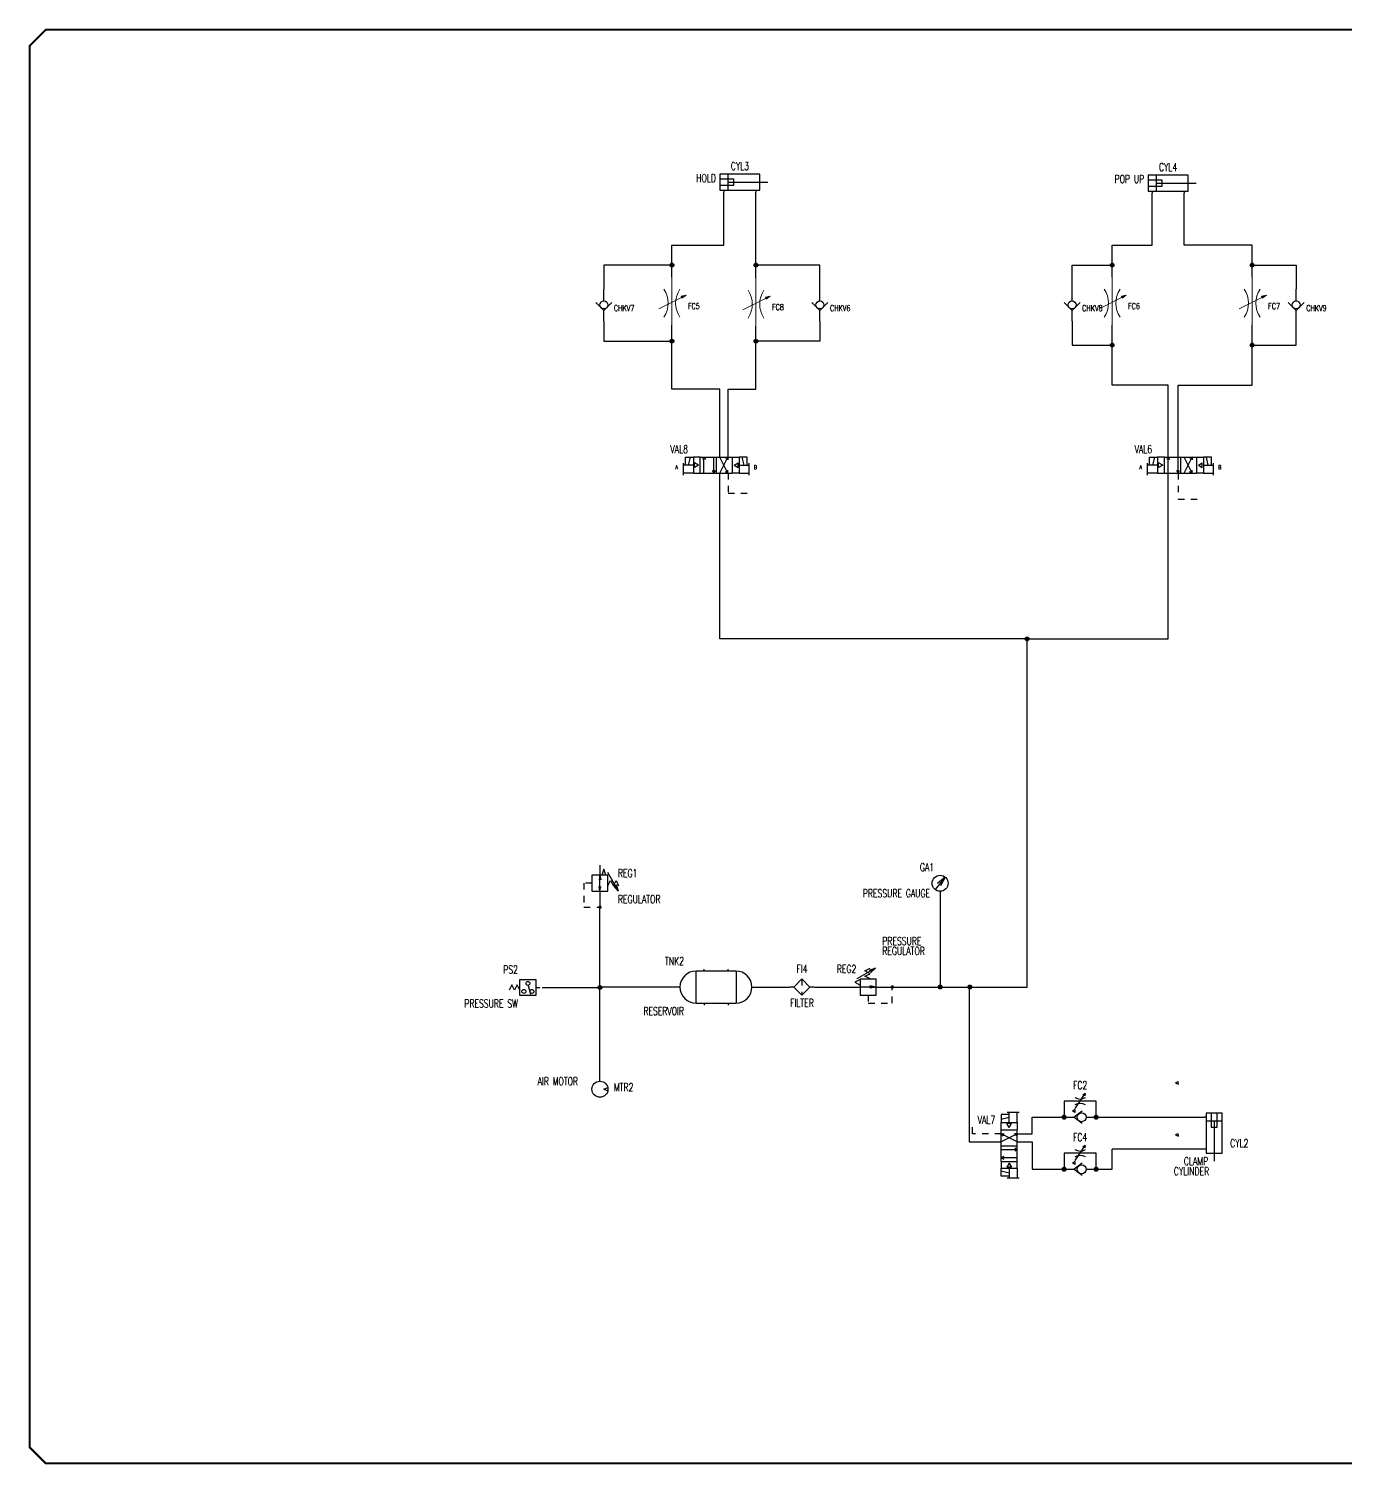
# Model space of a CAD drawing. Extents: x 0 to 33.5, y 0 to 22.4.
# Drawn here: x 0.02 to 20.58, y 0.02 to 22.44 of the extents above; entities that cross this region are included whole.
import ezdxf
from ezdxf.enums import TextEntityAlignment as Align

# ---------------------------------------------------------------- set-up
doc = ezdxf.new("R2010")
doc.units = 0
doc.header["$LTSCALE"] = 0.5
doc.header["$MEASUREMENT"] = 0
for name, pattern in [('DASHED', [0.1875, 0.125, -0.0625]), ('HIDDEN2', [0.1875, 0.125, -0.0625]), ('SOLID', [0])]:
    doc.linetypes.add(name, pattern=pattern)
for name, color, linetype in [('DESC', 150, 'Continuous'), ('Layer0_off', 52, 'SOLID'), ('RED_10_PNEU', 1, 'Continuous'), ('SYMS', 7, 'Continuous'), ('TAGS', 150, 'Continuous'), ('TERMS', 123, 'Continuous'), ('TITLE', 7, 'Continuous'), ('YELLOW_5_EXHAUST', 2, 'HIDDEN2')]:
    doc.layers.add(name, color=color, linetype=linetype)
doc.styles.add('ITALIC', font='ITALIC')
doc.styles.add('SIMPLEX', font='SIMPLEX')
doc.styles.add('WD', font='romans.shx')

# ---------------------------------------------------------------- blocks, each defined once
blk = doc.blocks.new('NO_NUM_acade_title')
at = {"layer": 'TITLE', "const_width": 0.0312}
blk.add_lwpolyline([(30.594, 0.281), (30.594, 22.177), (30.344, 22.427), (0.281, 22.427), (0.031, 22.177), (0.031, 0.281), (0.281, 0.031), (30.344, 0.031)], close=True, dxfattribs=at)
at = {"layer": 'TITLE', "color": 1, "style": 'ITALIC'}
for tag, height, p in [('TITLE#1', 0.125, (32.156, 3.406)), ('TITLE#2', 0.125, (32.156, 3.204)), ('TITLE#3', 0.125, (32.156, 3.001)), ('TITLE#4', 0.125, (32.156, 2.799)), ('DWG#', 0.2, (32.156, 0.826))]:
    blk.add_attdef(tag, text='', height=height, dxfattribs=at).set_placement(p, align=Align.CENTER)
at = {"layer": 'TITLE', "color": 1, "style": 'SIMPLEX'}
blk.add_attdef('CAD#', (30.826, 1.958), '', height=0.0938, rotation=90, dxfattribs=at)
at = {"layer": 'TITLE', "color": 1}
for tag, p, height, style in [('ENGINEER', (31.237, 1.958), 0.0938, 'ITALIC'), ('CHKDBY', (32.424, 1.958), 0.0938, 'ITALIC'), ('JOB#', (31.464, 1.644), 0.0938, 'SIMPLEX'), ('DRAWNBY', (32.494, 1.644), 0.0938, 'ITALIC'), ('SCALE', (31.353, 1.344), 0.0938, 'SIMPLEX'), ('DATE', (32.408, 1.344), 0.0938, 'SIMPLEX'), ('SHTS', (32.532, 0.25), 0.2, 'ITALIC')]:
    blk.add_attdef(tag, p, '', height=height, dxfattribs=dict(at, style=style))
at = {"layer": 'TITLE', "color": 1, "style": 'ITALIC'}
blk.add_attdef('SH#', text='', height=0.2, dxfattribs=at).set_placement((31.881, 0.25), align=Align.RIGHT)
at = {"layer": 'TITLE', "color": 7, "flags": 9}
blk.add_attdef('WD_TB', (31.219, 0.031), '', height=0.125, dxfattribs=at)
blk = doc.blocks.new('VMO1_MOT_UNIDIRECTION')
for p, q in [((0.062, -0.125), (0.121, -0.096)), ((0.121, -0.154), (0.062, -0.125))]:
    blk.add_line(p, q)
blk.add_circle((0, -0.125), 0.125)
at = {"style": 'WD', "width": 0.7}
for tag, p in [('INST', (0.219, 0.156)), ('LOC', (0.219, 0)), ('RATING1', (0.156, -0.344)), ('TAG1', (0.219, -0.156))]:
    blk.add_attdef(tag, p, '', height=0.125, dxfattribs=at)
for tag, height, p in [('DESC1', 0.125, (-0.344, -0.062)), ('TERM01', 0.0625, (-0.031, 0.031)), ('DESC2', 0.125, (-0.329, -0.219)), ('WDTAGALT', 0.125, (-0.329, -0.531)), ('DESC3', 0.125, (-0.329, -0.375)), ('TERM02', 0.0625, (-0.031, -0.343))]:
    blk.add_attdef(tag, text='', height=height, dxfattribs=at).set_placement(p, align=Align.RIGHT)
at = {"style": 'WD'}
for tag, p, height, flags in [('X2TERM01', (0, 0), 0.005, 1), ('WDTYPE', (0.062, 0.062), 0.01, 1), ('FAMILY', (-0.25, -0.094), 0.01, 9), ('X8TERM02', (0, -0.25), 0.005, 1)]:
    blk.add_attdef(tag, p, '', height=height, dxfattribs=dict(at, flags=flags))
at = {"linetype": 'Continuous', "style": 'WD', "flags": 9}
for tag, p in [('ASSYCODE', (-0.25, -0.188)), ('CAT', (-0.25, -0.125)), ('MFG', (-0.25, -0.156))]:
    blk.add_attdef(tag, p, '', height=0.01, dxfattribs=at)
at = {"style": 'WD'}
blk.add_attdef('XREF', (0.156, -0.438), '', height=0.0625, dxfattribs=at)
blk = doc.blocks.new('VVL1_AIR_PRESS_REG')
for p, q in [((0, 0), (0, -0.167)), ((-0.125, -0.156), (-0.125, -0.407)), ((0.125, -0.156), (-0.125, -0.156)), ((0, -0.156), (-0.015, -0.231)), ((0, -0.156), (0.015, -0.231)), ((0.102, -0.156), (0.018, -0.156)), ((0.062, -0.063), (0.031, -0.156)), ((0.094, -0.156), (0.062, -0.063)), ((0.125, -0.407), (0.125, -0.156)), ((-0.125, -0.407), (0.125, -0.407)), ((0, -0.407), (-0.015, -0.332)), ((0, -0.407), (0.015, -0.332)), ((0, -0.406), (0, -0.657)), ((0.125, -0.323), (0.167, -0.239)), ((0.167, -0.239), (0.209, -0.323)), ((0.209, -0.323), (0.251, -0.239)), ((0.292, -0.407), (0.224, -0.328)), ((0.251, -0.239), (0.292, -0.323)), ((0.292, -0.407), (0.259, -0.308))]:
    blk.add_line(p, q)
at = {"linetype": 'DASHED'}
for p, q in [((-0.251, -0.281), (-0.251, -0.657)), ((-0.125, -0.281), (-0.251, -0.281)), ((-0.251, -0.657), (0, -0.657))]:
    blk.add_line(p, q, dxfattribs=at)
for points in [[(0, -0.407), (0, -0.156), (0, -0.156)], [(0.292, -0.407), (0.125, -0.114), (0.125, -0.114)]]:
    blk.add_lwpolyline(points)
at = {"const_width": 0.0267}
blk.add_lwpolyline([(0, -0.644, 1), (0, -0.67, 1)], format="xyb", close=True, dxfattribs=at)
at = {"style": 'WD', "width": 0.7}
for tag, p in [('INST', (0.281, 0.125)), ('LOC', (0.281, -0.031)), ('TAG1', (0.281, -0.188)), ('DESC1', (0.281, -0.594)), ('DESC2', (0.281, -0.75)), ('DESC3', (0.281, -0.906)), ('WDTAGALT', (0.281, -1.062))]:
    blk.add_attdef(tag, p, '', height=0.125, dxfattribs=at)
for tag, height, p in [('TERM01', 0.0625, (-0.024, 0)), ('RATING1', 0.125, (-0.194, -0.188)), ('TERM02', 0.0625, (-0.031, -0.781))]:
    blk.add_attdef(tag, text='', height=height, dxfattribs=at).set_placement(p, align=Align.RIGHT)
at = {"style": 'WD'}
for tag, p, height, flags in [('X2TERM01', (0, 0), 0.005, 1), ('WDTYPE', (0.062, 0.062), 0.01, 1), ('FAMILY', (-0.188, -0.469), 0.01, 9), ('X8TERM02', (0, -0.656), 0.005, 1)]:
    blk.add_attdef(tag, p, '', height=height, dxfattribs=dict(at, flags=flags))
blk.add_attdef('XREF', text='', height=0.0625, dxfattribs=at).set_placement((-0.344, -0.438), align=Align.RIGHT)
at = {"linetype": 'Continuous', "style": 'WD', "flags": 9}
for tag, p in [('ASSYCODE', (-0.188, -0.562)), ('CAT', (-0.188, -0.5)), ('MFG', (-0.188, -0.531))]:
    blk.add_attdef(tag, p, '', height=0.01, dxfattribs=at)
blk = doc.blocks.new('VTK1_AIR_TNK')
for p, q in [((0.874, 0.25), (0.25, 0.25)), ((0.25, -0.25), (0.25, 0.25)), ((0.375, 0.25), (0.375, 0.281)), ((0.75, 0.25), (0.75, 0.281)), ((0.875, 0.25), (0.875, -0.25)), ((0, 0), (-0.031, 0)), ((1.125, 0), (1.156, 0)), ((0.25, -0.25), (0.874, -0.25)), ((0.375, -0.25), (0.375, -0.281)), ((0.75, -0.25), (0.75, -0.281))]:
    blk.add_line(p, q)
for centre, start, end in [((0.25, 0), 90, 270), ((0.874, 0), 270, 90)]:
    blk.add_arc(centre, 0.25, start, end)
at = {"style": 'WD', "width": 0.7}
for tag, height, p in [('INST', 0.125, (0.062, 0.656)), ('TAG1', 0.125, (0.062, 0.344)), ('LOC', 0.125, (0.062, 0.5)), ('TERM04', 0.0625, (-0.063, 0.031)), ('DESC1', 0.125, (0.062, -0.438)), ('DESC2', 0.125, (0.077, -0.594)), ('DESC3', 0.125, (0.077, -0.75)), ('WDTAGALT', 0.125, (0.077, -0.906))]:
    blk.add_attdef(tag, text='', height=height, dxfattribs=at).set_placement(p, align=Align.RIGHT)
at = {"style": 'WD'}
for tag, p, height, flags in [('X2TERM05', (0.375, 0.281), 0.005, 1), ('X2TERM06', (0.75, 0.281), 0.005, 1), ('X4TERM04', (-0.031, 0), 0.005, 1), ('WDTYPE', (0.062, 0.062), 0.01, 1), ('X1TERM01', (1.156, 0), 0.005, 1), ('FAMILY', (1.138, -0.138), 0.01, 9), ('X8TERM03', (0.375, -0.281), 0.005, 1), ('X8TERM02', (0.75, -0.281), 0.005, 1)]:
    blk.add_attdef(tag, p, '', height=height, dxfattribs=dict(at, flags=flags))
at = {"style": 'WD', "width": 0.7}
for tag, p, height in [('TERM05', (0.406, 0.312), 0.0625), ('TERM06', (0.781, 0.312), 0.0625), ('RATING1', (1.125, 0.219), 0.125), ('TERM01', (1.188, 0.031), 0.0625), ('TERM03', (0.406, -0.375), 0.0625), ('TERM02', (0.781, -0.375), 0.0625)]:
    blk.add_attdef(tag, p, '', height=height, dxfattribs=at)
at = {"linetype": 'Continuous', "style": 'WD', "flags": 9}
for tag, p in [('ASSYCODE', (1.163, -0.219)), ('MFG', (1.161, -0.201)), ('CAT', (1.163, -0.182))]:
    blk.add_attdef(tag, text='', height=0.01, dxfattribs=at).set_placement(p, align=Align.CENTER)
at = {"style": 'WD'}
blk.add_attdef('XREF', (1.125, -0.312), '', height=0.0625, dxfattribs=at)
blk = doc.blocks.new('VVL1_PRESS_SW')
for p, q in [((-0.126, 0.031), (0.125, 0.031)), ((-0.126, -0.219), (-0.126, 0.031)), ((0.125, 0.031), (0.125, -0.219)), ((-0.251, -0.052), (-0.293, -0.135)), ((-0.209, -0.135), (-0.251, -0.052)), ((-0.167, -0.052), (-0.209, -0.135)), ((-0.126, -0.135), (-0.167, -0.052)), ((0.125, -0.219), (-0.126, -0.219)), ((0.005, -0.061), (0.04, -0.198)), ((0.125, -0.094), (0.188, -0.094)), ((0.222, -0.094), (0.282, -0.094))]:
    blk.add_line(p, q)
for centre in [(0, -0.031), (-0.063, -0.156), (0.063, -0.156)]:
    blk.add_circle(centre, 0.0314)
at = {"style": 'WD', "width": 0.7}
for tag, height, p in [('INST', 0.125, (-0.156, 0.438)), ('TAG1', 0.125, (-0.156, 0.125)), ('LOC', 0.125, (-0.156, 0.281)), ('TERM05', 0.0625, (-0.344, -0.125)), ('DESC1', 0.125, (-0.156, -0.406)), ('DESC2', 0.125, (-0.156, -0.562)), ('DESC3', 0.125, (-0.156, -0.719)), ('WDTAGALT', 0.125, (-0.156, -0.875))]:
    blk.add_attdef(tag, text='', height=height, dxfattribs=at).set_placement(p, align=Align.RIGHT)
at = {"style": 'WD'}
for tag, p, height, flags in [('X2TERM01', (0, 0), 0.005, 1), ('WDTYPE', (0.062, 0.062), 0.01, 1), ('X8TERM03', (-0.063, -0.187), 0.005, 1), ('X8TERM02', (0.063, -0.187), 0.005, 1), ('FAMILY', (0.156, -0.125), 0.01, 9), ('X1TERM04', (0.281, -0.094), 0.005, 1)]:
    blk.add_attdef(tag, p, '', height=height, dxfattribs=dict(at, flags=flags))
at = {"style": 'WD', "width": 0.7}
for tag, p, height in [('TERM01', (0.031, 0.063), 0.0625), ('TERM04', (0.25, -0.188), 0.0625), ('TERM03', (-0.031, -0.312), 0.0625), ('TERM02', (0.094, -0.312), 0.0625), ('RATING1', (0.219, -0.469), 0.125)]:
    blk.add_attdef(tag, p, '', height=height, dxfattribs=at)
at = {"linetype": 'Continuous', "style": 'WD', "flags": 9}
for tag, p in [('ASSYCODE', (0.156, -0.219)), ('CAT', (0.156, -0.156)), ('MFG', (0.156, -0.188))]:
    blk.add_attdef(tag, p, '', height=0.01, dxfattribs=at)
at = {"style": 'WD'}
blk.add_attdef('XREF', (0.406, -0.281), '', height=0.0625, dxfattribs=at)
blk = doc.blocks.new('WDDOT')
for radius in [0.03, 0.0187, 0.00929]:
    blk.add_circle((0, 0), radius)
blk = doc.blocks.new('HFI1_STRAINER')
for p, q in [((0.062, 0), (0, 0)), ((0.062, 0), (0.187, 0.125)), ((0.187, -0.125), (0.062, 0)), ((0.187, 0.125), (0.312, 0)), ((0.312, 0), (0.187, -0.125)), ((0.375, 0), (0.312, 0))]:
    blk.add_line(p, q)
at = {"linetype": 'DASHED', "ltscale": 0.5}
blk.add_line((0.187, 0.125), (0.187, -0.125), dxfattribs=at)
at = {"style": 'WD', "width": 0.7}
for tag, p in [('INST', (0.182, 0.531)), ('LOC', (0.182, 0.375)), ('TAG1', (0.187, 0.219)), ('DESC1', (0.187, -0.313)), ('DESC2', (0.202, -0.469)), ('WDTAGALT', (0.202, -0.781)), ('DESC3', (0.202, -0.625))]:
    blk.add_attdef(tag, text='', height=0.125, dxfattribs=at).set_placement(p, align=Align.CENTER)
blk.add_attdef('TERM01', text='', height=0.0625, dxfattribs=at).set_placement((0.031, 0.031), align=Align.RIGHT)
at = {"style": 'WD'}
for tag, p, height, flags in [('X4TERM01', (0, 0), 0.005, 1), ('WDTYPE', (0.062, 0.062), 0.01, 1), ('FAMILY', (0.187, 0.031), 0.01, 9), ('X1TERM02', (0.375, 0), 0.005, 1)]:
    blk.add_attdef(tag, p, '', height=height, dxfattribs=dict(at, flags=flags))
at = {"style": 'WD', "width": 0.7}
for tag, p, height in [('TERM02', (0.343, 0.031), 0.0625), ('RATING1', (0.344, -0.156), 0.125)]:
    blk.add_attdef(tag, p, '', height=height, dxfattribs=at)
at = {"style": 'WD'}
blk.add_attdef('XREF', text='', height=0.0625, dxfattribs=at).set_placement((0.062, -0.125), align=Align.RIGHT)
at = {"linetype": 'Continuous', "style": 'WD', "flags": 9}
for tag, p in [('ASSYCODE', (0.213, -0.05)), ('MFG', (0.21, -0.032)), ('CAT', (0.212, -0.013))]:
    blk.add_attdef(tag, text='', height=0.01, dxfattribs=at).set_placement(p, align=Align.CENTER)
blk = doc.blocks.new('HVL1_PRESS_REG_SELF_RELIVE')
for p, q in [((0.229, 0.25), (0.312, 0.292)), ((0.312, 0.208), (0.229, 0.25)), ((0.396, 0.292), (0.297, 0.259)), ((0.396, 0.292), (0.317, 0.223)), ((0.156, 0.115), (0.073, 0.073)), ((0.073, 0.073), (0.156, 0.031)), ((0.156, 0.125), (0.156, -0.125)), ((0.156, 0.125), (0.406, 0.125)), ((0.229, 0.167), (0.312, 0.208)), ((0.312, 0.125), (0.229, 0.167)), ((0.406, 0), (0.304, 0.02)), ((0.406, -0.125), (0.406, 0.125)), ((0, 0), (0.156, 0)), ((0.156, -0.125), (0.406, -0.125)), ((0.406, 0), (0.304, -0.02)), ((0.406, 0), (0.656, 0))]:
    blk.add_line(p, q)
at = {"linetype": 'DASHED'}
for p, q in [((0.281, -0.125), (0.281, -0.25)), ((0.656, -0.25), (0.656, 0)), ((0.281, -0.25), (0.656, -0.25))]:
    blk.add_line(p, q, dxfattribs=at)
for points in [[(0.396, 0.292), (0.104, 0.125), (0.104, 0.125)], [(0.406, 0), (0.156, 0), (0.156, 0)]]:
    blk.add_lwpolyline(points)
at = {"const_width": 0.0267}
blk.add_lwpolyline([(0.643, 0, 1), (0.669, 0, 1)], format="xyb", close=True, dxfattribs=at)
at = {"style": 'WD', "width": 0.7}
for tag, p, height in [('DESC1', (0.5, 0.656), 0.125), ('DESC2', (0.5, 0.5), 0.125), ('DESC3', (0.5, 0.344), 0.125), ('WDTAGALT', (0.5, 0.188), 0.125), ('TERM02', (0.656, 0.031), 0.0625)]:
    blk.add_attdef(tag, p, '', height=height, dxfattribs=at)
for tag, height, p in [('INST', 0.125, (0.094, 0.531)), ('LOC', 0.125, (0.094, 0.375)), ('TAG1', 0.125, (0.094, 0.219)), ('TERM01', 0.0625, (0.031, 0.031)), ('RATING1', 0.125, (0.156, -0.312))]:
    blk.add_attdef(tag, text='', height=height, dxfattribs=at).set_placement(p, align=Align.RIGHT)
at = {"style": 'WD'}
for tag, p, height, flags in [('X4TERM01', (0, 0), 0.005, 1), ('WDTYPE', (0.073, 0.073), 0.01, 1), ('X1TERM02', (0.656, 0), 0.005, 1), ('FAMILY', (0.5, -0.094), 0.01, 9)]:
    blk.add_attdef(tag, p, '', height=height, dxfattribs=dict(at, flags=flags))
at = {"linetype": 'Continuous', "style": 'WD', "flags": 9}
for tag, p in [('ASSYCODE', (0.5, -0.188)), ('CAT', (0.5, -0.125)), ('MFG', (0.5, -0.156))]:
    blk.add_attdef(tag, p, '', height=0.01, dxfattribs=at)
at = {"style": 'WD'}
blk.add_attdef('XREF', (0.719, -0.156), '', height=0.0625, dxfattribs=at)
blk = doc.blocks.new('HGA1_GAG')
for q in [(-0.043, -0.127), (0.004, -0.167)]:
    blk.add_line((0.08, -0.028), q)
blk.add_lwpolyline([(0.08, -0.028), (-0.08, -0.221), (-0.08, -0.221)])
blk.add_circle((0, -0.125), 0.125)
at = {"style": 'WD', "width": 0.7}
for tag, height, p in [('INST', 0.125, (-0.094, 0.375)), ('LOC', 0.125, (-0.094, 0.219)), ('TAG1', 0.125, (-0.094, 0.062)), ('DESC1', 0.125, (-0.156, -0.344)), ('TERM03', 0.0625, (-0.156, -0.094)), ('DESC2', 0.125, (-0.156, -0.5)), ('DESC3', 0.125, (-0.156, -0.656)), ('WDTAGALT', 0.125, (-0.156, -0.812))]:
    blk.add_attdef(tag, text='', height=height, dxfattribs=at).set_placement(p, align=Align.RIGHT)
at = {"style": 'WD'}
for tag, p, height, flags in [('X2TERM03', (0, -0.001), 0.005, 1), ('WDTYPE', (0.062, 0.062), 0.01, 1), ('X4TERM01', (-0.124, -0.125), 0.005, 1), ('FAMILY', (-0.035, -0.089), 0.01, 9), ('X1TERM02', (0.124, -0.125), 0.005, 1), ('X8TERM04', (0, -0.249), 0.005, 1)]:
    blk.add_attdef(tag, p, '', height=height, dxfattribs=dict(at, flags=flags))
at = {"style": 'WD', "width": 0.7}
for tag, p, height in [('TERM01', (0.031, 0.031), 0.0625), ('TERM02', (0.156, -0.094), 0.0625), ('TERM04', (0.031, -0.344), 0.0625), ('RATING1', (0.094, -0.562), 0.125)]:
    blk.add_attdef(tag, p, '', height=height, dxfattribs=at)
at = {"linetype": 'Continuous', "style": 'WD', "flags": 9}
for tag, p in [('MFG', (-0.037, -0.14)), ('CAT', (-0.035, -0.121)), ('ASSYCODE', (-0.035, -0.157))]:
    blk.add_attdef(tag, p, '', height=0.01, dxfattribs=at)
at = {"style": 'WD'}
blk.add_attdef('XREF', (0.156, -0.25), '', height=0.0625, dxfattribs=at)
blk = doc.blocks.new('HVL1_4WAY_2POS_DBL_SOL')
for p, q in [((-0.289, 0), (-0.164, 0)), ((-0.289, -0.125), (-0.289, 0)), ((-0.241, -0.125), (-0.21, 0)), ((-0.164, 0), (-0.164, -0.25)), ((-0.057, 0), (-0.164, 0)), ((-0.057, 0), (0.443, 0)), ((-0.057, -0.25), (-0.057, 0)), ((0, 0), (-0.022, -0.039)), ((0, -0.25), (0, 0)), ((0, 0), (0.023, -0.039)), ((0.156, -0.25), (0.156, 0)), ((0.193, 0), (0.193, -0.25)), ((0.25, -0.25), (0.375, 0)), ((0.375, -0.25), (0.25, 0)), ((0.375, 0), (0.336, -0.022)), ((0.375, 0), (0.375, -0.045)), ((0.443, 0), (0.443, -0.25)), ((0.443, 0), (0.551, 0)), ((0.551, 0), (0.551, -0.25)), ((0.676, 0), (0.551, 0)), ((0.628, -0.125), (0.597, 0)), ((0.676, -0.125), (0.676, 0)), ((-0.32, -0.281), (-0.32, -0.094)), ((-0.164, -0.125), (-0.32, -0.125)), ((-0.148, -0.161), (-0.148, -0.089)), ((-0.085, -0.125), (-0.148, -0.089)), ((-0.085, -0.125), (-0.148, -0.161)), ((0.156, -0.25), (0.134, -0.211)), ((0.156, -0.25), (0.179, -0.211)), ((0.375, -0.25), (0.375, -0.205)), ((0.472, -0.125), (0.534, -0.089)), ((0.472, -0.125), (0.534, -0.161)), ((0.534, -0.161), (0.534, -0.089)), ((0.551, -0.125), (0.707, -0.125)), ((0.707, -0.281), (0.707, -0.094)), ((-0.164, -0.25), (-0.32, -0.25)), ((-0.164, -0.25), (-0.057, -0.25)), ((-0.057, -0.25), (0.443, -0.25)), ((0.375, -0.25), (0.336, -0.228)), ((0.551, -0.25), (0.443, -0.25)), ((0.551, -0.25), (0.707, -0.25))]:
    blk.add_line(p, q)
at = {"style": 'WD', "width": 0.7}
for tag, height, p in [('INST', 0.125, (-0.25, 0.375)), ('LOC', 0.125, (-0.25, 0.219)), ('TAG1', 0.125, (-0.25, 0.062)), ('TERM09', 0.0625, (-0.406, -0.188))]:
    blk.add_attdef(tag, text='', height=height, dxfattribs=at).set_placement(p, align=Align.RIGHT)
for tag, p, height in [('DESC1', (0.75, 0.531), 0.125), ('DESC2', (0.75, 0.375), 0.125), ('DESC3', (0.75, 0.219), 0.125), ('TERM01', (0.031, 0.031), 0.0625), ('WDTAGALT', (0.75, 0.062), 0.125), ('TERM10', (0.781, -0.188), 0.0625), ('RATING1', (0.531, -0.5), 0.125)]:
    blk.add_attdef(tag, p, '', height=height, dxfattribs=at)
at = {"style": 'WD'}
for tag, p, height, flags in [('X2TERM01', (0, 0), 0.005, 1), ('WDTYPE', (0.062, 0.062), 0.01, 1), ('X2TERM02', (0.156, 0), 0.005, 1), ('X2TERM03', (0.25, 0), 0.005, 1), ('X2TERM04', (0.375, 0), 0.005, 1), ('FAMILY', (0.062, -0.062), 0.01, 9), ('X8TERM05', (0, -0.25), 0.005, 1), ('X8TERM06', (0.156, -0.25), 0.005, 1), ('X8TERM07', (0.25, -0.25), 0.005, 1), ('X8TERM08', (0.375, -0.25), 0.005, 1)]:
    blk.add_attdef(tag, p, '', height=height, dxfattribs=dict(at, flags=flags))
at = {"style": 'WD', "width": 0.7}
for tag, p in [('TERM02', (0.188, 0.062)), ('TERM03', (0.281, 0.062)), ('TERM04', (0.406, 0.062)), ('TERM05', (0.031, -0.312)), ('TERM06', (0.188, -0.312)), ('TERM07', (0.281, -0.312)), ('TERM08', (0.406, -0.312))]:
    blk.add_attdef(tag, text='', height=0.0625, dxfattribs=at).set_placement(p, align=Align.MIDDLE_LEFT)
at = {"linetype": 'Continuous', "style": 'WD', "flags": 9}
for tag, p in [('ASSYCODE', (0.062, -0.156)), ('CAT', (0.062, -0.094)), ('MFG', (0.062, -0.125))]:
    blk.add_attdef(tag, p, '', height=0.01, dxfattribs=at)
at = {"style": 'WD'}
blk.add_attdef('XREF', text='', height=0.0625, dxfattribs=at).set_placement((-0.125, -0.375), align=Align.RIGHT)
blk = doc.blocks.new('VVL1_4WAY_2POS_DBL_SOL')
for p, q in [((0.125, 0.301), (0, 0.301)), ((0, 0.301), (0, 0.176)), ((0.125, 0.253), (0, 0.222)), ((0.281, 0.332), (0.094, 0.332)), ((0.125, 0.176), (0.125, 0.332)), ((0.25, 0.176), (0.25, 0.332)), ((0, 0.176), (0.25, 0.176)), ((0, 0.068), (0, 0.176)), ((0, -0.432), (0, 0.068)), ((0, 0.062), (0.25, 0.062)), ((0, 0), (0.022, -0.039)), ((0, 0), (0.045, 0)), ((0.25, -0.125), (0, 0)), ((0.25, 0), (0, -0.125)), ((0.125, 0.097), (0.089, 0.159)), ((0.161, 0.159), (0.089, 0.159)), ((0.125, 0.097), (0.161, 0.159)), ((0.25, 0), (0.205, 0)), ((0.25, 0), (0.228, -0.039)), ((0.25, 0.176), (0.25, 0.068)), ((0.25, -0.432), (0.25, 0.068)), ((0, -0.188), (0.25, -0.188)), ((0.25, -0.25), (0, -0.25)), ((0, -0.375), (0.039, -0.352)), ((0.25, -0.375), (0, -0.375)), ((0, -0.375), (0.039, -0.397)), ((0, -0.432), (0, -0.539)), ((0.25, -0.438), (0, -0.438)), ((0.25, -0.25), (0.211, -0.228)), ((0.25, -0.25), (0.211, -0.273)), ((0.25, -0.539), (0.25, -0.432)), ((0, -0.664), (0, -0.539)), ((0, -0.539), (0.25, -0.539)), ((0.125, -0.616), (0, -0.585)), ((0.125, -0.664), (0, -0.664)), ((0.125, -0.46), (0.089, -0.523)), ((0.161, -0.523), (0.089, -0.523)), ((0.125, -0.46), (0.161, -0.523)), ((0.125, -0.539), (0.125, -0.695)), ((0.25, -0.539), (0.25, -0.695)), ((0.281, -0.695), (0.094, -0.695))]:
    blk.add_line(p, q)
at = {"style": 'WD', "width": 0.7}
for tag, p, height in [('DESC1', (0.438, 0.625), 0.125), ('DESC2', (0.438, 0.469), 0.125), ('WDTAGALT', (0.438, 0.156), 0.125), ('DESC3', (0.438, 0.312), 0.125), ('TERM08', (0.281, 0.031), 0.0625), ('TERM07', (0.281, -0.094), 0.0625), ('TERM06', (0.281, -0.219), 0.0625), ('TERM05', (0.281, -0.344), 0.0625)]:
    blk.add_attdef(tag, p, '', height=height, dxfattribs=at)
for tag, height, p in [('INST', 0.125, (-0.094, 0.469)), ('TAG1', 0.125, (-0.094, 0.156)), ('LOC', 0.125, (-0.094, 0.312)), ('TERM04', 0.0625, (-0.031, 0.031)), ('TERM03', 0.0625, (-0.031, -0.094)), ('TERM02', 0.0625, (-0.031, -0.219)), ('RATING1', 0.125, (-0.031, -0.562)), ('TERM01', 0.0625, (-0.031, -0.344))]:
    blk.add_attdef(tag, text='', height=height, dxfattribs=at).set_placement(p, align=Align.RIGHT)
for tag, p in [('TERM10', (0.188, 0.375)), ('TERM09', (0.188, -0.812))]:
    blk.add_attdef(tag, text='', height=0.0625, dxfattribs=at).set_placement(p, align=Align.CENTER)
at = {"style": 'WD'}
for tag, p, height, flags in [('X4TERM04', (0, 0), 0.005, 1), ('WDTYPE', (0.062, 0.062), 0.01, 1), ('X1TERM08', (0.25, 0), 0.005, 1), ('X4TERM03', (0, -0.125), 0.005, 1), ('X1TERM07', (0.25, -0.125), 0.005, 1), ('X4TERM02', (0, -0.25), 0.005, 1), ('X4TERM01', (0, -0.375), 0.005, 1), ('FAMILY', (0.125, -0.281), 0.01, 9), ('X1TERM06', (0.25, -0.25), 0.005, 1), ('X1TERM05', (0.25, -0.375), 0.005, 1)]:
    blk.add_attdef(tag, p, '', height=height, dxfattribs=dict(at, flags=flags))
at = {"linetype": 'Continuous', "style": 'WD', "flags": 9}
for tag, p in [('ASSYCODE', (0.15, -0.362)), ('MFG', (0.148, -0.345)), ('CAT', (0.15, -0.325))]:
    blk.add_attdef(tag, text='', height=0.01, dxfattribs=at).set_placement(p, align=Align.CENTER)
at = {"style": 'WD'}
blk.add_attdef('XREF', (0.312, -0.594), '', height=0.0625, dxfattribs=at)
blk = doc.blocks.new('VCY1_CUSH_BOTH_ENDS_RETRACT')
for p, q in [((0.031, 0), (0, 0)), ((0.031, 0.062), (0.031, -0.563)), ((0.281, 0.062), (0.031, 0.062)), ((0.109, 0.062), (0.109, -0.156)), ((0.203, -0.156), (0.203, 0.062)), ((0.281, -0.563), (0.281, 0.062)), ((0.281, -0.062), (0.031, -0.062)), ((0.109, -0.156), (0.203, -0.156)), ((0.156, -0.062), (0.156, -0.688)), ((0.031, -0.5), (0, -0.5)), ((0.031, -0.563), (0.281, -0.563))]:
    blk.add_line(p, q)
at = {"style": 'WD'}
for tag, p, height, flags in [('FAMILY', (0.219, 0.219), 0.01, 9), ('X4TERM01', (0, 0), 0.005, 1), ('WDTYPE', (0.062, 0.062), 0.01, 1), ('X4TERM02', (0, -0.5), 0.005, 1)]:
    blk.add_attdef(tag, p, '', height=height, dxfattribs=dict(at, flags=flags))
at = {"style": 'WD', "width": 0.7}
for tag, height, p in [('TERM01', 0.0625, (0, 0.031)), ('TERM02', 0.0625, (0, -0.469)), ('DESC1', 0.125, (0.062, -0.75)), ('DESC2', 0.125, (0.077, -0.906)), ('WDTAGALT', 0.125, (0.077, -1.219)), ('WDTAGALT', 0.125, (0.077, -1.219)), ('WDTAGALT', 0.125, (0.077, -1.219)), ('DESC3', 0.125, (0.077, -1.062))]:
    blk.add_attdef(tag, text='', height=height, dxfattribs=at).set_placement(p, align=Align.RIGHT)
at = {"linetype": 'Continuous', "style": 'WD', "flags": 9}
for tag, p in [('ASSYCODE', (0.219, 0.125)), ('CAT', (0.219, 0.188)), ('MFG', (0.219, 0.156))]:
    blk.add_attdef(tag, p, '', height=0.01, dxfattribs=at)
at = {"style": 'WD'}
blk.add_attdef('XREF', (0.406, 0.031), '', height=0.0625, dxfattribs=at)
at = {"style": 'WD', "width": 0.7}
for tag, p in [('INST', (0.406, -0.156)), ('LOC', (0.406, -0.312)), ('TAG1', (0.406, -0.469)), ('RATING1', (0.25, -0.75))]:
    blk.add_attdef(tag, p, '', height=0.125, dxfattribs=at)
blk = doc.blocks.new('CADRA_PFIG_TRIANGLE_FILL')
at = {"layer": 'Layer0_off'}
for p, q in [((0, 0), (0.5, 0.87)), ((0, 0), (1, 0)), ((0.5, 0.87), (1, 0))]:
    blk.add_line(p, q, dxfattribs=at)
blk = doc.blocks.new('HFC1_FLOW_CONT')
for p, q in [((0, 0.25), (0, 0)), ((0.5, 0.25), (0, 0.25)), ((0.173, 0.138), (0.329, 0.371)), ((0.329, 0.371), (0.294, 0.345)), ((0.329, 0.371), (0.322, 0.333)), ((0.5, 0), (0.5, 0.25)), ((0, 0), (0.156, 0)), ((0.281, 0.093), (0.156, 0)), ((0.343, 0), (0.5, 0)), ((0.156, 0), (0.281, -0.093))]:
    blk.add_line(p, q)
at = {"const_width": 0.04}
for points in [[(-0.02, 0, 1), (0.02, 0, 1)], [(0.48, 0, 1), (0.52, 0, 1)]]:
    blk.add_lwpolyline(points, format="xyb", close=True, dxfattribs=at)
blk.add_circle((0.273, 0), 0.07)
for centre, start, end in [((0.251, 0.433), 236.3066, 302.9946), ((0.251, 0.067), 57.0054, 123.6934)]:
    blk.add_arc(centre, 0.149, start, end)
for p, xscale, yscale, zscale, rotation in [((1.74, 0.535), 0.04507192672682261, 0.04507192672682261, 0.04507192672682261, 333.8033932530639), ((0.169, 0.12), 0.04507192672682266, 0.04507192672682266, 0.04507192672682266, 206.1966067469372)]:
    blk.add_blockref('CADRA_PFIG_TRIANGLE_FILL', p, dxfattribs=dict(xscale=xscale, yscale=yscale, zscale=zscale, rotation=rotation))
at = {"style": 'WD', "width": 0.7}
for tag, p in [('INST', (0.25, 0.75)), ('LOC', (0.25, 0.594)), ('TAG1', (0.25, 0.438)), ('DESC1', (0.281, -0.312)), ('DESC2', (0.281, -0.469)), ('WDTAGALT', (0.281, -0.781)), ('DESC3', (0.281, -0.625))]:
    blk.add_attdef(tag, text='', height=0.125, dxfattribs=at).set_placement(p, align=Align.CENTER)
at = {"style": 'WD'}
blk.add_attdef('XREF', (0.562, 0.219), '', height=0.0625, dxfattribs=at)
for tag, p, height, flags in [('FAMILY', (0.625, 0.406), 0.01, 9), ('X4TERM02', (0, 0), 0.0028, 1), ('WDTYPE', (0.062, 0.062), 0.01, 1), ('X1TERM02', (0.5, 0), 0.0028, 1)]:
    blk.add_attdef(tag, p, '', height=height, dxfattribs=dict(at, flags=flags))
at = {"linetype": 'Continuous', "style": 'WD', "flags": 9}
for tag, p in [('MFG', (0.638, 0.344)), ('CAT', (0.638, 0.375)), ('ASSYCODE', (0.663, 0.312))]:
    blk.add_attdef(tag, text='', height=0.01, dxfattribs=at).set_placement(p, align=Align.CENTER)
at = {"style": 'WD', "width": 0.7}
blk.add_attdef('TERM01', text='', height=0.0625, dxfattribs=at).set_placement((-0.031, 0.062), align=Align.RIGHT)
for tag, p, height in [('TERM02', (0.531, 0.062), 0.0625), ('RATING1', (0.625, -0.156), 0.125)]:
    blk.add_attdef(tag, p, '', height=height, dxfattribs=at)
blk = doc.blocks.new('HCY1_CUSH_BOTH_ENDS_RETRACT')
for p, q in [((0.563, 0.281), (-0.063, 0.281)), ((-0.063, 0.281), (-0.063, 0.031)), ((0.062, 0.281), (0.062, 0.031)), ((0.563, 0.031), (0.563, 0.281)), ((-0.063, 0.109), (0.156, 0.109)), ((-0.063, 0.031), (0.563, 0.031)), ((0.156, 0.203), (-0.063, 0.203)), ((0, 0.031), (0, 0)), ((0.062, 0.156), (0.688, 0.156)), ((0.156, 0.109), (0.156, 0.203)), ((0.5, 0.031), (0.5, 0))]:
    blk.add_line(p, q)
at = {"style": 'WD', "width": 0.7}
for tag, p in [('INST', (0.25, 0.656)), ('TAG1', (0.25, 0.344)), ('LOC', (0.25, 0.5))]:
    blk.add_attdef(tag, text='', height=0.125, dxfattribs=at).set_placement(p, align=Align.CENTER)
for tag, p in [('DESC1', (-0.125, 0.156)), ('DESC2', (-0.125, 0)), ('WDTAGALT', (-0.125, -0.312)), ('DESC3', (-0.125, -0.156))]:
    blk.add_attdef(tag, text='', height=0.125, dxfattribs=at).set_placement(p, align=Align.RIGHT)
at = {"style": 'WD'}
for tag, p, height, flags in [('FAMILY', (0.312, 0.25), 0.01, 9), ('X8TERM01', (0, 0), 0.005, 1), ('WDTYPE', (0.062, 0.062), 0.01, 1), ('X8TERM02', (0.5, 0), 0.005, 1)]:
    blk.add_attdef(tag, p, '', height=height, dxfattribs=dict(at, flags=flags))
blk.add_attdef('XREF', (0.625, 0.219), '', height=0.0625, dxfattribs=at)
at = {"linetype": 'Continuous', "style": 'WD', "flags": 9}
for tag, p in [('ASSYCODE', (0.338, 0.169)), ('MFG', (0.336, 0.186)), ('CAT', (0.338, 0.206))]:
    blk.add_attdef(tag, text='', height=0.01, dxfattribs=at).set_placement(p, align=Align.CENTER)
at = {"style": 'WD', "width": 0.7}
for tag, p, height in [('RATING1', (0.688, 0), 0.125), ('TERM01', (0.031, -0.094), 0.0625), ('TERM02', (0.531, -0.094), 0.0625)]:
    blk.add_attdef(tag, p, '', height=height, dxfattribs=at)
blk = doc.blocks.new('VFC1_VAR_RESTRICTOR')
blk.add_hatch(color=7).paths.add_polyline_path([(0.157, -0.33), (0.146, -0.3), (0.221, -0.281)])
at = {"color": 7, "linetype": 'Continuous', "lineweight": 0, "ltscale": 645.15999}
for p, q in [((0, -0.75), (0, 0)), ((-0.203, -0.495), (0.221, -0.281)), ((0.146, -0.3), (0.221, -0.281)), ((0.157, -0.33), (0.146, -0.3)), ((0.157, -0.33), (0.221, -0.281))]:
    blk.add_line(p, q, dxfattribs=at)
at = {"color": 255, "linetype": 'Continuous', "lineweight": 0, "ltscale": 25.4, "flags": 128}
blk.add_lwpolyline([(0.157, -0.33), (0.146, -0.3), (0.221, -0.281)], close=True, dxfattribs=at)
at = {"color": 7, "linetype": 'Continuous', "lineweight": 0, "ltscale": 645.15999}
for centre, start, end in [((-0.451, -0.406), 326.1615, 33.8385), ((0.451, -0.406), 146.1615, 213.8385)]:
    blk.add_arc(centre, 0.393, start, end, dxfattribs=at)
at = {"style": 'WD'}
for tag, p, height, flags in [('X2TERM01', (0, 0), 0.005, 1), ('FAMILY', (-0.125, -0.063), 0.01, 9), ('X8TERM02', (0, -0.75), 0.005, 1)]:
    blk.add_attdef(tag, p, '', height=height, dxfattribs=dict(at, flags=flags))
at = {"style": 'WD', "width": 0.7}
for tag, p in [('DESC1', (-0.219, -0.25)), ('DESC2', (-0.219, -0.375)), ('DESC3', (-0.219, -0.5)), ('WDTAGALT', (-0.219, -0.625))]:
    blk.add_attdef(tag, text='', height=0.0938, dxfattribs=at).set_placement(p, align=Align.RIGHT)
at = {"linetype": 'Continuous', "style": 'WD', "flags": 9}
for tag, p in [('ASSYCODE', (-0.125, -0.156)), ('CAT', (-0.125, -0.094)), ('MFG', (-0.125, -0.125))]:
    blk.add_attdef(tag, p, '', height=0.01, dxfattribs=at)
at = {"style": 'WD', "width": 0.7}
for tag, p, height in [('TERM01', (0.031, -0.063), 0.0469), ('INST', (0.25, -0.25), 0.0938), ('TAG1', (0.25, -0.5), 0.0938), ('LOC', (0.25, -0.375), 0.0938), ('TERM02', (0.031, -0.719), 0.0469), ('RATING1', (0.25, -0.688), 0.0938)]:
    blk.add_attdef(tag, p, '', height=height, dxfattribs=at)
at = {"flags": 1}
blk.add_attdef('WDTYPE', (0.125, -0.156), '', height=0.01, dxfattribs=at)
blk.add_attdef('XREF', (0.25, -0.125), '', height=0.0625)
blk = doc.blocks.new('VCK1_CHK_VAL_1')
for p, q in [((0, -0.184), (0, 0)), ((0, -0.335), (-0.125, -0.21)), ((0.125, -0.21), (0, -0.335)), ((0, -0.5), (0, -0.335))]:
    blk.add_line(p, q)
blk.add_circle((0, -0.247), 0.0625)
at = {"style": 'WD', "width": 0.7}
for tag, p in [('DESC1', (-0.173, -0.05)), ('DESC2', (-0.162, -0.168)), ('DESC3', (-0.162, -0.285)), ('WDTAGALT', (-0.162, -0.406)), ('RATING1', (-0.125, -0.531))]:
    blk.add_attdef(tag, text='', height=0.0938, dxfattribs=at).set_placement(p, align=Align.RIGHT)
at = {"style": 'WD'}
for tag, p, height, flags in [('X2TERM01', (0, 0), 0.00375, 1), ('FAMILY', (-0.094, -0.375), 0.0075, 9), ('X8TERM02', (0, -0.5), 0.00375, 1)]:
    blk.add_attdef(tag, p, '', height=height, dxfattribs=dict(at, flags=flags))
at = {"style": 'WD', "width": 0.7}
for tag, p, height in [('TERM01', (0.031, 0.031), 0.0469), ('INST', (0.156, -0.094), 0.0938), ('LOC', (0.156, -0.219), 0.0938), ('TAG1', (0.156, -0.344), 0.0938), ('TERM02', (0.031, -0.562), 0.0469)]:
    blk.add_attdef(tag, p, '', height=height, dxfattribs=at)
at = {"linetype": 'Continuous', "style": 'WD', "flags": 9}
for tag, p in [('CAT', (-0.094, -0.406)), ('MFG', (-0.094, -0.438)), ('ASSYCODE', (-0.094, -0.469))]:
    blk.add_attdef(tag, p, '', height=0.0075, dxfattribs=at)
at = {"flags": 1}
blk.add_attdef('WDTYPE', (0.031, -0.375), '', height=0.01, dxfattribs=at)
at = {"style": 'WD'}
blk.add_attdef('XREF', (0.156, -0.438), '', height=0.0625, dxfattribs=at)

msp = doc.modelspace()

# ---------------------------------------------------------------- linework, layer by layer
at = {"layer": 'RED_10_PNEU'}
for p, q in [((10.874, 19.062), (10.874, 19.891)), ((11.374, 18.547), (11.374, 19.891)), ((17.562, 19.062), (17.562, 19.875)), ((18.062, 19.062), (18.062, 19.875)), ((10.062, 19.062), (10.874, 19.062)), ((10.062, 18.562), (10.062, 19.062)), ((16.938, 19.062), (17.562, 19.062)), ((16.938, 18.562), (16.938, 19.062)), ((19.062, 19.062), (18.062, 19.062)), ((19.125, 19.062), (19.062, 19.062)), ((19.125, 18.562), (19.125, 19.062)), ((10.062, 18.75), (8.999, 18.75)), ((8.999, 18.75), (8.999, 18.375)), ((12.374, 18.75), (11.374, 18.75)), ((12.374, 18.375), (12.374, 18.75)), ((16.312, 18.375), (16.312, 18.75)), ((16.312, 18.75), (16.938, 18.75)), ((19.125, 18.75), (19.812, 18.75)), ((19.812, 18.75), (19.812, 18.375)), ((8.999, 17.875), (8.999, 17.562)), ((10.062, 16.812), (10.062, 17.812)), ((11.374, 16.812), (11.374, 17.797)), ((12.374, 17.875), (12.374, 17.562)), ((16.312, 17.875), (16.312, 17.5)), ((16.938, 16.875), (16.938, 17.812)), ((19.125, 16.875), (19.125, 17.812)), ((19.812, 17.5), (19.812, 17.875)), ((8.999, 17.562), (10.062, 17.562)), ((12.374, 17.562), (11.374, 17.562)), ((16.312, 17.5), (16.938, 17.5)), ((19.125, 17.5), (19.812, 17.5)), ((17.812, 16.875), (16.938, 16.875)), ((17.812, 15.75), (17.812, 16.875)), ((17.968, 15.75), (17.968, 16.876)), ((17.968, 16.876), (18.509, 16.876)), ((18.509, 16.875), (19.125, 16.875)), ((10.812, 16.812), (10.062, 16.812)), ((10.812, 15.75), (10.812, 16.812)), ((10.938, 15.75), (10.938, 16.812)), ((10.938, 16.812), (11.374, 16.812)), ((10.812, 12.91), (10.812, 15.5)), ((17.812, 12.913), (17.812, 15.5)), ((15.609, 12.91), (10.812, 12.91)), ((15.609, 12.913), (17.812, 12.913)), ((15.609, 7.472), (15.609, 12.91)), ((14.251, 8.968), (14.251, 7.472)), ((8.938, 6), (8.938, 8.719)), ((8.094, 7.464), (8.938, 7.464)), ((10.156, 7.471), (8.938, 7.471)), ((11.344, 7.471), (11.906, 7.471)), ((12.281, 7.472), (12.849, 7.472)), ((13.505, 7.472), (14.251, 7.472)), ((14.251, 7.472), (14.714, 7.472)), ((14.707, 7.46), (14.707, 5.055)), ((14.714, 7.472), (15.609, 7.472)), ((15.688, 5.18), (15.688, 5.438)), ((15.688, 5.438), (16.188, 5.438)), ((16.688, 5.438), (18.375, 5.438)), ((15.456, 5.18), (15.688, 5.18)), ((14.707, 5.055), (15.206, 5.055)), ((15.456, 5.055), (15.689, 5.055)), ((15.689, 5.055), (15.689, 4.624)), ((16.938, 4.624), (16.938, 4.938)), ((18.375, 4.938), (16.938, 4.938)), ((15.689, 4.624), (16.188, 4.624)), ((16.688, 4.624), (16.938, 4.624))]:
    msp.add_line(p, q, dxfattribs=at)
at = {"layer": 'YELLOW_5_EXHAUST'}
for p, q in [((10.938, 15.5), (10.938, 15.188)), ((17.968, 15.5), (17.968, 15.091)), ((10.938, 15.188), (11.312, 15.188)), ((17.968, 15.091), (18.299, 15.091)), ((14.759, 5.18), (14.759, 5.331)), ((15.206, 5.18), (14.759, 5.18))]:
    msp.add_line(p, q, dxfattribs=at)

# ---------------------------------------------------------------- block references
msp.add_blockref('NO_NUM_acade_title', (0, 0))
at = {"layer": 'SYMS'}
ref = msp.add_blockref('HCY1_CUSH_BOTH_ENDS_RETRACT', (10.874, 19.891), dxfattribs=at)
ref.add_attrib('TAG1', 'CYL3', dxfattribs={"layer": 'TAGS', "height": 0.125, "style": 'WD', "width": 0.7}).set_placement((11.124, 20.235), align=Align.CENTER)
ref.add_attrib('DESC1', 'HOLD', dxfattribs={"layer": 'DESC', "height": 0.125, "style": 'WD', "width": 0.7}).set_placement((10.749, 20.047), align=Align.RIGHT)
ref = msp.add_blockref('HCY1_CUSH_BOTH_ENDS_RETRACT', (17.562, 19.875), dxfattribs=at)
ref.add_attrib('TAG1', 'CYL4', dxfattribs={"layer": 'TAGS', "height": 0.125, "style": 'WD', "width": 0.7}).set_placement((17.812, 20.219), align=Align.CENTER)
ref.add_attrib('DESC1', 'POP UP', dxfattribs={"layer": 'DESC', "height": 0.125, "style": 'WD', "width": 0.7}).set_placement((17.438, 20.032), align=Align.RIGHT)
for p in [(10.062, 18.75), (11.374, 18.75), (16.938, 18.75), (19.125, 18.75), (10.062, 17.562), (11.374, 17.562), (16.938, 17.5), (19.125, 17.5), (15.609, 12.91), (8.938, 7.464), (14.251, 7.472), (14.714, 7.472)]:
    msp.add_blockref('WDDOT', p, dxfattribs=at)
ref = msp.add_blockref('VFC1_VAR_RESTRICTOR', (10.062, 18.562), dxfattribs=at)
ref.add_attrib('TAG1', 'FC5', (10.312, 18.062), dxfattribs={"layer": 'TAGS', "height": 0.0938, "style": 'WD', "width": 0.7})
ref = msp.add_blockref('VFC1_VAR_RESTRICTOR', (11.375, 18.547), dxfattribs=at)
ref.add_attrib('TAG1', 'FC8', (11.625, 18.047), dxfattribs={"layer": 'TAGS', "height": 0.0938, "style": 'WD', "width": 0.7})
ref = msp.add_blockref('VFC1_VAR_RESTRICTOR', (16.938, 18.562), dxfattribs=at)
ref.add_attrib('TAG1', 'FC6', (17.187, 18.062), dxfattribs={"layer": 'TAGS', "height": 0.0938, "style": 'WD', "width": 0.7})
ref = msp.add_blockref('VFC1_VAR_RESTRICTOR', (19.125, 18.562), dxfattribs=at)
ref.add_attrib('TAG1', 'FC7', (19.375, 18.062), dxfattribs={"layer": 'TAGS', "height": 0.0938, "style": 'WD', "width": 0.7})
ref = msp.add_blockref('VCK1_CHK_VAL_1', (8.999, 18.375), dxfattribs=at)
ref.add_attrib('TAG1', 'CHKV7', (9.156, 18.032), dxfattribs={"layer": 'TAGS', "height": 0.0938, "style": 'WD', "width": 0.7})
ref = msp.add_blockref('VCK1_CHK_VAL_1', (12.374, 18.375), dxfattribs=at)
ref.add_attrib('TAG1', 'CHKV6', (12.531, 18.031), dxfattribs={"layer": 'TAGS', "height": 0.0938, "style": 'WD', "width": 0.7})
ref = msp.add_blockref('VCK1_CHK_VAL_1', (16.312, 18.375), dxfattribs=at)
ref.add_attrib('TAG1', 'CHKV8', (16.469, 18.031), dxfattribs={"layer": 'TAGS', "height": 0.0938, "style": 'WD', "width": 0.7})
ref = msp.add_blockref('VCK1_CHK_VAL_1', (19.812, 18.375), dxfattribs=at)
ref.add_attrib('TAG1', 'CHKV9', (19.969, 18.031), dxfattribs={"layer": 'TAGS', "height": 0.0938, "style": 'WD', "width": 0.7})
ref = msp.add_blockref('HVL1_4WAY_2POS_DBL_SOL', (10.562, 15.75), dxfattribs=at)
ref.add_attrib('TERM10', 'B', (11.344, 15.562), dxfattribs={"layer": 'TERMS', "height": 0.0625, "style": 'WD', "width": 0.7})
ref.add_attrib('TERM09', 'A', dxfattribs={"layer": 'TERMS', "height": 0.0625, "style": 'WD', "width": 0.7}).set_placement((10.156, 15.562), align=Align.RIGHT)
ref.add_attrib('TAG1', 'VAL8', dxfattribs={"layer": 'TAGS', "height": 0.125, "style": 'WD', "width": 0.7}).set_placement((10.312, 15.812), align=Align.RIGHT)
ref = msp.add_blockref('HVL1_4WAY_2POS_DBL_SOL', (17.812, 15.75), dxfattribs=at)
ref.add_attrib('TERM10', 'B', (18.593, 15.562), dxfattribs={"layer": 'TERMS', "height": 0.0625, "style": 'WD', "width": 0.7})
ref.add_attrib('TERM09', 'A', dxfattribs={"layer": 'TERMS', "height": 0.0625, "style": 'WD', "width": 0.7}).set_placement((17.406, 15.562), align=Align.RIGHT)
ref.add_attrib('TAG1', 'VAL6', dxfattribs={"layer": 'TAGS', "height": 0.125, "style": 'WD', "width": 0.7}).set_placement((17.562, 15.812), align=Align.RIGHT)
ref = msp.add_blockref('VVL1_AIR_PRESS_REG', (8.938, 9.375), dxfattribs=at)
ref.add_attrib('TAG1', 'REG1', (9.219, 9.188), dxfattribs={"layer": 'TAGS', "height": 0.125, "style": 'WD', "width": 0.7})
ref.add_attrib('DESC1', 'REGULATOR', (9.219, 8.781), dxfattribs={"layer": 'DESC', "height": 0.125, "style": 'WD', "width": 0.7})
ref = msp.add_blockref('HGA1_GAG', (14.251, 9.217), dxfattribs=at)
ref.add_attrib('TAG1', 'GA1', dxfattribs={"layer": 'TAGS', "height": 0.125, "style": 'WD', "width": 0.7}).set_placement((14.157, 9.28), align=Align.RIGHT)
ref.add_attrib('DESC1', 'PRESSURE GAUGE', dxfattribs={"layer": 'DESC', "height": 0.125, "style": 'WD', "width": 0.7}).set_placement((14.094, 8.873), align=Align.RIGHT)
ref = msp.add_blockref('HVL1_PRESS_REG_SELF_RELIVE', (12.848, 7.472), dxfattribs=at)
ref.add_attrib('TAG1', 'REG2', dxfattribs={"layer": 'TAGS', "height": 0.125, "style": 'WD', "width": 0.7}).set_placement((12.942, 7.691), align=Align.RIGHT)
ref.add_attrib('DESC2', 'REGULATOR', (13.348, 7.972), dxfattribs={"layer": 'DESC', "height": 0.125, "style": 'WD', "width": 0.7})
ref.add_attrib('DESC1', 'PRESSURE', (13.348, 8.128), dxfattribs={"layer": 'DESC', "height": 0.125, "style": 'WD', "width": 0.7})
ref = msp.add_blockref('VTK1_AIR_TNK', (10.188, 7.471), dxfattribs=at)
ref.add_attrib('DESC1', 'RESERVOIR', dxfattribs={"layer": 'DESC', "height": 0.125, "style": 'WD', "width": 0.7}).set_placement((10.25, 7.034), align=Align.RIGHT)
ref.add_attrib('TAG1', 'TNK2', dxfattribs={"layer": 'TAGS', "height": 0.125, "style": 'WD', "width": 0.7}).set_placement((10.25, 7.815), align=Align.RIGHT)
ref = msp.add_blockref('VVL1_PRESS_SW', (7.812, 7.558), dxfattribs=at)
ref.add_attrib('DESC1', 'PRESSURE SW', dxfattribs={"layer": 'DESC', "height": 0.125, "style": 'WD', "width": 0.7}).set_placement((7.656, 7.152), align=Align.RIGHT)
ref.add_attrib('TAG1', 'PS2', dxfattribs={"layer": 'TAGS', "height": 0.125, "style": 'WD', "width": 0.7}).set_placement((7.656, 7.683), align=Align.RIGHT)
ref = msp.add_blockref('HFI1_STRAINER', (11.905, 7.472), dxfattribs=at)
ref.add_attrib('DESC1', 'FILTER', dxfattribs={"layer": 'DESC', "height": 0.125, "style": 'WD', "width": 0.7}).set_placement((12.093, 7.16), align=Align.CENTER)
ref.add_attrib('TAG1', 'FI4', dxfattribs={"layer": 'TAGS', "height": 0.125, "style": 'WD', "width": 0.7}).set_placement((12.093, 7.691), align=Align.CENTER)
ref = msp.add_blockref('VMO1_MOT_UNIDIRECTION', (8.938, 6), dxfattribs=at)
ref.add_attrib('DESC1', 'AIR MOTOR', dxfattribs={"layer": 'DESC', "height": 0.125, "style": 'WD', "width": 0.7}).set_placement((8.594, 5.938), align=Align.RIGHT)
ref.add_attrib('TAG1', 'MTR2', (9.156, 5.844), dxfattribs={"layer": 'TAGS', "height": 0.125, "style": 'WD', "width": 0.7})
ref = msp.add_blockref('HFC1_FLOW_CONT', (16.188, 5.438), dxfattribs=at)
ref.add_attrib('TAG1', 'FC2', dxfattribs={"layer": 'TAGS', "height": 0.125, "style": 'WD', "width": 0.7}).set_placement((16.438, 5.875), align=Align.CENTER)
ref = msp.add_blockref('VVL1_4WAY_2POS_DBL_SOL', (15.206, 5.18), dxfattribs=at)
ref.add_attrib('TAG1', 'VAL7', dxfattribs={"layer": 'TAGS', "height": 0.125, "style": 'WD', "width": 0.7}).set_placement((15.112, 5.336), align=Align.RIGHT)
ref = msp.add_blockref('VCY1_CUSH_BOTH_ENDS_RETRACT', (18.375, 5.438), dxfattribs=at)
ref.add_attrib('DESC2', 'CYLINDER', dxfattribs={"layer": 'DESC', "height": 0.125, "style": 'WD', "width": 0.7}).set_placement((18.452, 4.531), align=Align.RIGHT)
ref.add_attrib('DESC1', 'CLAMP', dxfattribs={"layer": 'DESC', "height": 0.125, "style": 'WD', "width": 0.7}).set_placement((18.437, 4.688), align=Align.RIGHT)
ref.add_attrib('TAG1', 'CYL2', (18.781, 4.969), dxfattribs={"layer": 'TAGS', "height": 0.125, "style": 'WD', "width": 0.7})
ref = msp.add_blockref('HFC1_FLOW_CONT', (16.188, 4.625), dxfattribs=at)
ref.add_attrib('TAG1', 'FC4', dxfattribs={"layer": 'TAGS', "height": 0.125, "style": 'WD', "width": 0.7}).set_placement((16.438, 5.062), align=Align.CENTER)

doc.saveas('drawing.dxf')
